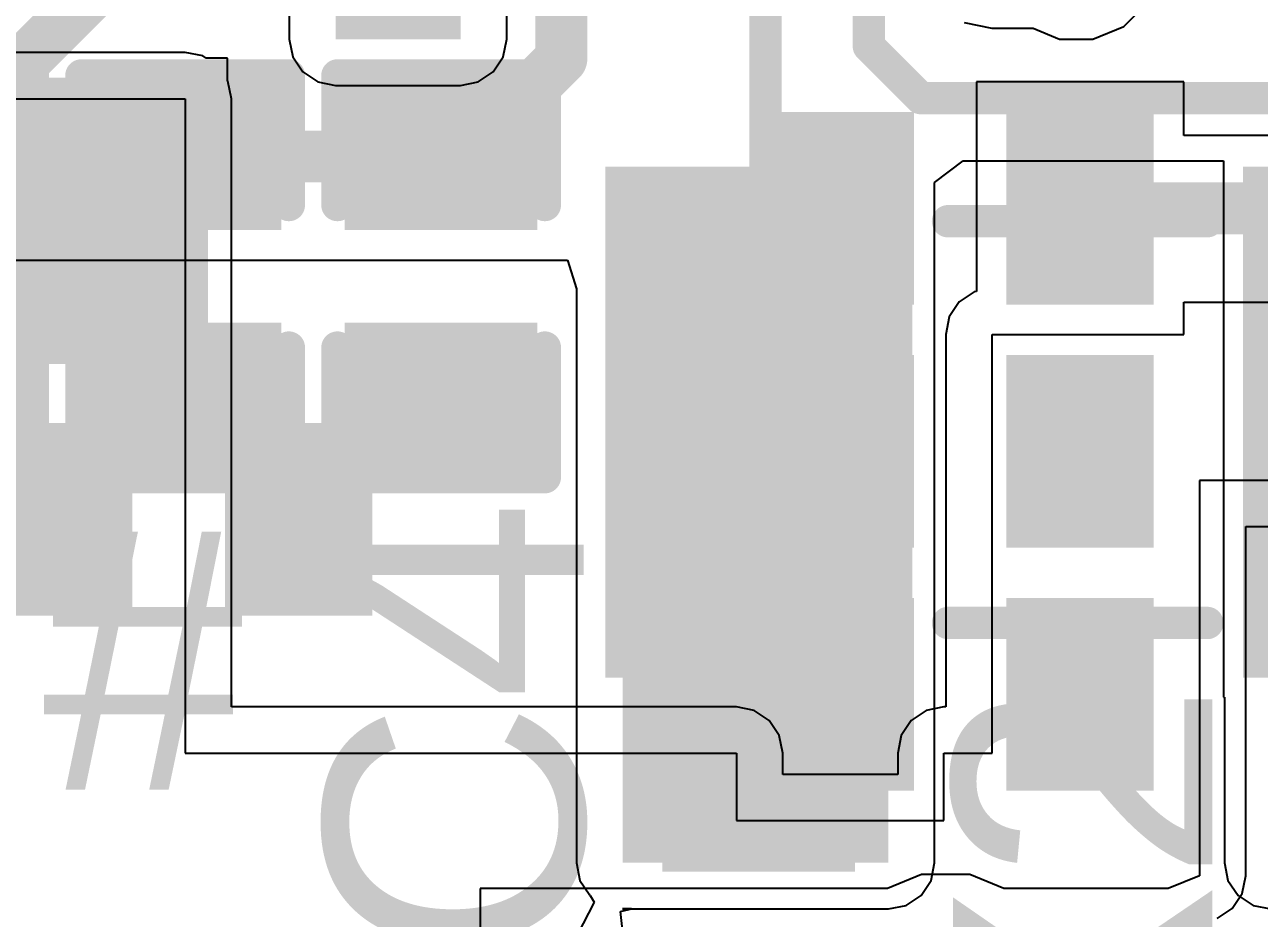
# Model space of a CAD drawing. Header units: millimetres. Extents: x -1.7 to 76.1, y -1.1 to 50.5.
# Drawn here: x 16.326 to 21.164, y 14.514 to 18.017 of the extents above; entities that cross this region are included whole.
import ezdxf

# ---------------------------------------------------------------- set-up
doc = ezdxf.new("R2010")
doc.units = ezdxf.units.MM
for name, color, linetype in [('BottomLayer', 5, 'Continuous'), ('BottomPaste', 16, 'Continuous'), ('BottomSolder', 6, 'Continuous'), ('TopLayer', 1, 'Continuous'), ('TopOverlay', 2, 'Continuous'), ('TopPaste', 8, 'Continuous'), ('TopSolder', 216, 'Continuous')]:
    doc.layers.add(name, color=color, linetype=linetype)
doc.styles.add('Arial', font='', dxfattribs={"height": 0.2})
doc.styles.get('Arial').set_extended_font_data('Arial')

# ---------------------------------------------------------------- blocks, each defined once
blk = doc.blocks.new('C___0402_6')
at = {"layer": 'TopLayer'}
for points in [[(-0.6985, -0.3175), (-0.6985, 0.3175), (-0.2413, 0.3175), (-0.2413, -0.3175)], [(0.2413, -0.3175), (0.2413, 0.3175), (0.6985, 0.3175), (0.6985, -0.3175)]]:
    blk.add_hatch(color=1, dxfattribs=at).paths.add_polyline_path(points)
at = {"layer": 'TopPaste'}
for points in [[(-0.6985, -0.3175), (-0.6985, 0.3175), (-0.2413, 0.3175), (-0.2413, -0.3175)], [(0.2413, -0.3175), (0.2413, 0.3175), (0.6985, 0.3175), (0.6985, -0.3175)]]:
    blk.add_hatch(color=8, dxfattribs=at).paths.add_polyline_path(points)
at = {"layer": 'TopSolder'}
for points in [[(-0.7585, -0.3775), (-0.7585, 0.3775), (-0.1813, 0.3775), (-0.1813, -0.3775)], [(0.1813, -0.3775), (0.1813, 0.3775), (0.7585, 0.3775), (0.7585, -0.3775)]]:
    blk.add_hatch(color=216, dxfattribs=at).paths.add_polyline_path(points)
at = {"layer": 'TopOverlay', "const_width": 0.127}
for points in [[(-0.7874, 0.4064), (-0.7874, -0.4064)], [(-0.7874, 0.4064), (-0.2794, 0.4064)], [(0.2794, 0.4064), (0.7874, 0.4064)], [(0.7874, 0.4064), (0.7874, -0.4064)], [(-0.7874, -0.4064), (-0.2794, -0.4064)], [(0.2794, -0.4064), (0.7874, -0.4064)]]:
    blk.add_lwpolyline(points, dxfattribs=at)
at = {"layer": 'TopOverlay', "const_width": 0.0635}
for points in [[(-0.8191, 0.4064, 1), (-0.7556, 0.4064, 1)], [(-0.8191, 0.4064, 1), (-0.7556, 0.4064, 1)], [(-0.3111, 0.4064, 1), (-0.2477, 0.4064, 1)], [(0.2477, 0.4064, 1), (0.3111, 0.4064, 1)], [(0.7556, 0.4064, 1), (0.8191, 0.4064, 1)], [(0.7556, 0.4064, 1), (0.8191, 0.4064, 1)], [(-0.8191, -0.4064, 1), (-0.7556, -0.4064, 1)], [(-0.8191, -0.4064, 1), (-0.7556, -0.4064, 1)], [(-0.3111, -0.4064, 1), (-0.2477, -0.4064, 1)], [(0.2477, -0.4064, 1), (0.3111, -0.4064, 1)], [(0.7556, -0.4064, 1), (0.8191, -0.4064, 1)], [(0.7556, -0.4064, 1), (0.8191, -0.4064, 1)]]:
    blk.add_lwpolyline(points, format="xyb", close=True, dxfattribs=at)
blk = doc.blocks.new('C___0402_7')
at = {"layer": 'TopLayer'}
for points in [[(-0.6985, -0.3175), (-0.6985, 0.3175), (-0.2413, 0.3175), (-0.2413, -0.3175)], [(0.2413, -0.3175), (0.2413, 0.3175), (0.6985, 0.3175), (0.6985, -0.3175)]]:
    blk.add_hatch(color=1, dxfattribs=at).paths.add_polyline_path(points)
at = {"layer": 'TopPaste'}
for points in [[(-0.6985, -0.3175), (-0.6985, 0.3175), (-0.2413, 0.3175), (-0.2413, -0.3175)], [(0.2413, -0.3175), (0.2413, 0.3175), (0.6985, 0.3175), (0.6985, -0.3175)]]:
    blk.add_hatch(color=8, dxfattribs=at).paths.add_polyline_path(points)
at = {"layer": 'TopSolder'}
for points in [[(-0.7585, -0.3775), (-0.7585, 0.3775), (-0.1813, 0.3775), (-0.1813, -0.3775)], [(0.1813, -0.3775), (0.1813, 0.3775), (0.7585, 0.3775), (0.7585, -0.3775)]]:
    blk.add_hatch(color=216, dxfattribs=at).paths.add_polyline_path(points)
at = {"layer": 'TopOverlay', "const_width": 0.127}
for points in [[(-0.7874, 0.4064), (-0.7874, -0.4064)], [(-0.7874, 0.4064), (-0.2794, 0.4064)], [(0.2794, 0.4064), (0.7874, 0.4064)], [(0.7874, 0.4064), (0.7874, -0.4064)], [(-0.7874, -0.4064), (-0.2794, -0.4064)], [(0.2794, -0.4064), (0.7874, -0.4064)]]:
    blk.add_lwpolyline(points, dxfattribs=at)
at = {"layer": 'TopOverlay', "const_width": 0.0635}
for points in [[(-0.8191, 0.4064, 1), (-0.7556, 0.4064, 1)], [(-0.8191, 0.4064, 1), (-0.7556, 0.4064, 1)], [(-0.3111, 0.4064, 1), (-0.2477, 0.4064, 1)], [(0.2477, 0.4064, 1), (0.3111, 0.4064, 1)], [(0.7556, 0.4064, 1), (0.8191, 0.4064, 1)], [(0.7556, 0.4064, 1), (0.8191, 0.4064, 1)], [(-0.8191, -0.4064, 1), (-0.7556, -0.4064, 1)], [(-0.8191, -0.4064, 1), (-0.7556, -0.4064, 1)], [(-0.3111, -0.4064, 1), (-0.2477, -0.4064, 1)], [(0.2477, -0.4064, 1), (0.3111, -0.4064, 1)], [(0.7556, -0.4064, 1), (0.8191, -0.4064, 1)], [(0.7556, -0.4064, 1), (0.8191, -0.4064, 1)]]:
    blk.add_lwpolyline(points, format="xyb", close=True, dxfattribs=at)
blk = doc.blocks.new('C___0402_8')
at = {"layer": 'TopLayer'}
for points in [[(-0.6985, -0.3175), (-0.6985, 0.3175), (-0.2413, 0.3175), (-0.2413, -0.3175)], [(0.2413, -0.3175), (0.2413, 0.3175), (0.6985, 0.3175), (0.6985, -0.3175)]]:
    blk.add_hatch(color=1, dxfattribs=at).paths.add_polyline_path(points)
at = {"layer": 'TopPaste'}
for points in [[(-0.6985, -0.3175), (-0.6985, 0.3175), (-0.2413, 0.3175), (-0.2413, -0.3175)], [(0.2413, -0.3175), (0.2413, 0.3175), (0.6985, 0.3175), (0.6985, -0.3175)]]:
    blk.add_hatch(color=8, dxfattribs=at).paths.add_polyline_path(points)
at = {"layer": 'TopSolder'}
for points in [[(-0.7585, -0.3775), (-0.7585, 0.3775), (-0.1813, 0.3775), (-0.1813, -0.3775)], [(0.1813, -0.3775), (0.1813, 0.3775), (0.7585, 0.3775), (0.7585, -0.3775)]]:
    blk.add_hatch(color=216, dxfattribs=at).paths.add_polyline_path(points)
at = {"layer": 'TopOverlay', "const_width": 0.127}
for points in [[(-0.7874, 0.4064), (-0.7874, -0.4064)], [(-0.7874, 0.4064), (-0.2794, 0.4064)], [(0.2794, 0.4064), (0.7874, 0.4064)], [(0.7874, 0.4064), (0.7874, -0.4064)], [(-0.7874, -0.4064), (-0.2794, -0.4064)], [(0.2794, -0.4064), (0.7874, -0.4064)]]:
    blk.add_lwpolyline(points, dxfattribs=at)
at = {"layer": 'TopOverlay', "const_width": 0.0635}
for points in [[(-0.8191, 0.4064, 1), (-0.7556, 0.4064, 1)], [(-0.8191, 0.4064, 1), (-0.7556, 0.4064, 1)], [(-0.3111, 0.4064, 1), (-0.2477, 0.4064, 1)], [(0.2477, 0.4064, 1), (0.3111, 0.4064, 1)], [(0.7556, 0.4064, 1), (0.8191, 0.4064, 1)], [(0.7556, 0.4064, 1), (0.8191, 0.4064, 1)], [(-0.8191, -0.4064, 1), (-0.7556, -0.4064, 1)], [(-0.8191, -0.4064, 1), (-0.7556, -0.4064, 1)], [(-0.3111, -0.4064, 1), (-0.2477, -0.4064, 1)], [(0.2477, -0.4064, 1), (0.3111, -0.4064, 1)], [(0.7556, -0.4064, 1), (0.8191, -0.4064, 1)], [(0.7556, -0.4064, 1), (0.8191, -0.4064, 1)]]:
    blk.add_lwpolyline(points, format="xyb", close=True, dxfattribs=at)
blk = doc.blocks.new('C___0402_B_12')
at = {"layer": 'BottomLayer'}
for points in [[(-0.2413, 0.3175), (-0.2413, -0.3175), (-0.6985, -0.3175), (-0.6985, 0.3175)], [(0.6985, 0.3175), (0.6985, -0.3175), (0.2413, -0.3175), (0.2413, 0.3175)]]:
    blk.add_hatch(color=5, dxfattribs=at).paths.add_polyline_path(points)
at = {"layer": 'BottomPaste'}
for points in [[(-0.2413, 0.3175), (-0.2413, -0.3175), (-0.6985, -0.3175), (-0.6985, 0.3175)], [(0.6985, 0.3175), (0.6985, -0.3175), (0.2413, -0.3175), (0.2413, 0.3175)]]:
    blk.add_hatch(color=16, dxfattribs=at).paths.add_polyline_path(points)
at = {"layer": 'BottomSolder'}
for points in [[(-0.1813, 0.3775), (-0.1813, -0.3775), (-0.7585, -0.3775), (-0.7585, 0.3775)], [(0.7585, 0.3775), (0.7585, -0.3775), (0.1813, -0.3775), (0.1813, 0.3775)]]:
    blk.add_hatch(color=6, dxfattribs=at).paths.add_polyline_path(points)
blk = doc.blocks.new('C___0402_B_13')
at = {"layer": 'BottomLayer'}
for points in [[(-0.2413, 0.3175), (-0.2413, -0.3175), (-0.6985, -0.3175), (-0.6985, 0.3175)], [(0.6985, 0.3175), (0.6985, -0.3175), (0.2413, -0.3175), (0.2413, 0.3175)]]:
    blk.add_hatch(color=5, dxfattribs=at).paths.add_polyline_path(points)
at = {"layer": 'BottomPaste'}
for points in [[(-0.2413, 0.3175), (-0.2413, -0.3175), (-0.6985, -0.3175), (-0.6985, 0.3175)], [(0.6985, 0.3175), (0.6985, -0.3175), (0.2413, -0.3175), (0.2413, 0.3175)]]:
    blk.add_hatch(color=16, dxfattribs=at).paths.add_polyline_path(points)
at = {"layer": 'BottomSolder'}
for points in [[(-0.1813, 0.3775), (-0.1813, -0.3775), (-0.7585, -0.3775), (-0.7585, 0.3775)], [(0.7585, 0.3775), (0.7585, -0.3775), (0.1813, -0.3775), (0.1813, 0.3775)]]:
    blk.add_hatch(color=6, dxfattribs=at).paths.add_polyline_path(points)
blk = doc.blocks.new('C___0402_46')
at = {"layer": 'TopLayer'}
for points in [[(-0.6985, -0.3175), (-0.6985, 0.3175), (-0.2413, 0.3175), (-0.2413, -0.3175)], [(0.2413, -0.3175), (0.2413, 0.3175), (0.6985, 0.3175), (0.6985, -0.3175)]]:
    blk.add_hatch(color=1, dxfattribs=at).paths.add_polyline_path(points)
at = {"layer": 'TopPaste'}
for points in [[(-0.6985, -0.3175), (-0.6985, 0.3175), (-0.2413, 0.3175), (-0.2413, -0.3175)], [(0.2413, -0.3175), (0.2413, 0.3175), (0.6985, 0.3175), (0.6985, -0.3175)]]:
    blk.add_hatch(color=8, dxfattribs=at).paths.add_polyline_path(points)
at = {"layer": 'TopSolder'}
for points in [[(-0.7585, -0.3775), (-0.7585, 0.3775), (-0.1813, 0.3775), (-0.1813, -0.3775)], [(0.1813, -0.3775), (0.1813, 0.3775), (0.7585, 0.3775), (0.7585, -0.3775)]]:
    blk.add_hatch(color=216, dxfattribs=at).paths.add_polyline_path(points)
at = {"layer": 'TopOverlay', "const_width": 0.127}
for points in [[(-0.2794, 0.4064), (-0.7874, 0.4064)], [(-0.7874, -0.4064), (-0.7874, 0.4064)], [(0.7874, 0.4064), (0.2794, 0.4064)], [(0.7874, -0.4064), (0.7874, 0.4064)], [(-0.2794, -0.4064), (-0.7874, -0.4064)], [(0.7874, -0.4064), (0.2794, -0.4064)]]:
    blk.add_lwpolyline(points, dxfattribs=at)
at = {"layer": 'TopOverlay', "const_width": 0.0635}
for points in [[(-0.8191, 0.4064, 1), (-0.7556, 0.4064, 1)], [(-0.8191, 0.4064, 1), (-0.7556, 0.4064, 1)], [(-0.3111, 0.4064, 1), (-0.2477, 0.4064, 1)], [(0.2477, 0.4064, 1), (0.3111, 0.4064, 1)], [(0.7556, 0.4064, 1), (0.8191, 0.4064, 1)], [(0.7556, 0.4064, 1), (0.8191, 0.4064, 1)], [(-0.8191, -0.4064, 1), (-0.7556, -0.4064, 1)], [(-0.8191, -0.4064, 1), (-0.7556, -0.4064, 1)], [(-0.3111, -0.4064, 1), (-0.2477, -0.4064, 1)], [(0.2477, -0.4064, 1), (0.3111, -0.4064, 1)], [(0.7556, -0.4064, 1), (0.8191, -0.4064, 1)], [(0.7556, -0.4064, 1), (0.8191, -0.4064, 1)]]:
    blk.add_lwpolyline(points, format="xyb", close=True, dxfattribs=at)
blk = doc.blocks.new('C___0402_B_50')
at = {"layer": 'BottomLayer'}
for points in [[(-0.2413, 0.3175), (-0.2413, -0.3175), (-0.6985, -0.3175), (-0.6985, 0.3175)], [(0.6985, 0.3175), (0.6985, -0.3175), (0.2413, -0.3175), (0.2413, 0.3175)]]:
    blk.add_hatch(color=5, dxfattribs=at).paths.add_polyline_path(points)
at = {"layer": 'BottomPaste'}
for points in [[(-0.2413, 0.3175), (-0.2413, -0.3175), (-0.6985, -0.3175), (-0.6985, 0.3175)], [(0.6985, 0.3175), (0.6985, -0.3175), (0.2413, -0.3175), (0.2413, 0.3175)]]:
    blk.add_hatch(color=16, dxfattribs=at).paths.add_polyline_path(points)
at = {"layer": 'BottomSolder'}
for points in [[(-0.1813, 0.3775), (-0.1813, -0.3775), (-0.7585, -0.3775), (-0.7585, 0.3775)], [(0.7585, 0.3775), (0.7585, -0.3775), (0.1813, -0.3775), (0.1813, 0.3775)]]:
    blk.add_hatch(color=6, dxfattribs=at).paths.add_polyline_path(points)
blk = doc.blocks.new('C___0402_B_53')
at = {"layer": 'BottomLayer'}
for points in [[(-0.2413, 0.3175), (-0.2413, -0.3175), (-0.6985, -0.3175), (-0.6985, 0.3175)], [(0.6985, 0.3175), (0.6985, -0.3175), (0.2413, -0.3175), (0.2413, 0.3175)]]:
    blk.add_hatch(color=5, dxfattribs=at).paths.add_polyline_path(points)
at = {"layer": 'BottomPaste'}
for points in [[(-0.2413, 0.3175), (-0.2413, -0.3175), (-0.6985, -0.3175), (-0.6985, 0.3175)], [(0.6985, 0.3175), (0.6985, -0.3175), (0.2413, -0.3175), (0.2413, 0.3175)]]:
    blk.add_hatch(color=16, dxfattribs=at).paths.add_polyline_path(points)
at = {"layer": 'BottomSolder'}
for points in [[(-0.1813, 0.3775), (-0.1813, -0.3775), (-0.7585, -0.3775), (-0.7585, 0.3775)], [(0.7585, 0.3775), (0.7585, -0.3775), (0.1813, -0.3775), (0.1813, 0.3775)]]:
    blk.add_hatch(color=6, dxfattribs=at).paths.add_polyline_path(points)
blk = doc.blocks.new('SOT_23_B_219')
at = {"layer": 'BottomLayer'}
for points in [[(-1.36, 1.46), (-0.54, 1.46), (-0.54, 0.54), (-1.36, 0.54)], [(0.54, 1.46), (1.36, 1.46), (1.36, 0.54), (0.54, 0.54)], [(-0.41, -0.54), (0.41, -0.54), (0.41, -1.46), (-0.41, -1.46)]]:
    blk.add_hatch(color=5, dxfattribs=at).paths.add_polyline_path(points)
at = {"layer": 'BottomPaste'}
for points in [[(-1.36, 1.46), (-0.54, 1.46), (-0.54, 0.54), (-1.36, 0.54)], [(0.54, 1.46), (1.36, 1.46), (1.36, 0.54), (0.54, 0.54)], [(-0.41, -0.54), (0.41, -0.54), (0.41, -1.46), (-0.41, -1.46)]]:
    blk.add_hatch(color=16, dxfattribs=at).paths.add_polyline_path(points)
at = {"layer": 'BottomSolder'}
for points in [[(-1.4616, 1.5616), (-0.4384, 1.5616), (-0.4384, 0.4384), (-1.4616, 0.4384)], [(0.4384, 1.5616), (1.4616, 1.5616), (1.4616, 0.4384), (0.4384, 0.4384)], [(-0.5116, -0.4384), (0.5116, -0.4384), (0.5116, -1.5616), (-0.5116, -1.5616)]]:
    blk.add_hatch(color=6, dxfattribs=at).paths.add_polyline_path(points)
blk = doc.blocks.new('NX3215SA_32_768K_STD_MUA_8__232')
at = {"layer": 'TopLayer'}
for points in [[(-1.75, 0.9), (-0.75, 0.9), (-0.75, -0.9), (-1.75, -0.9)], [(0.75, 0.9), (1.75, 0.9), (1.75, -0.9), (0.75, -0.9)]]:
    blk.add_hatch(color=1, dxfattribs=at).paths.add_polyline_path(points)
at = {"layer": 'TopPaste'}
for points in [[(-1.75, 0.9), (-0.75, 0.9), (-0.75, -0.9), (-1.75, -0.9)], [(0.75, 0.9), (1.75, 0.9), (1.75, -0.9), (0.75, -0.9)]]:
    blk.add_hatch(color=8, dxfattribs=at).paths.add_polyline_path(points)
at = {"layer": 'TopSolder'}
for points in [[(-1.8516, 1.0016), (-0.6484, 1.0016), (-0.6484, -1.0016), (-1.8516, -1.0016)], [(0.6484, 1.0016), (1.8516, 1.0016), (1.8516, -1.0016), (0.6484, -1.0016)]]:
    blk.add_hatch(color=216, dxfattribs=at).paths.add_polyline_path(points)
at = {"layer": 'TopOverlay', "const_width": 0.127}
for points in [[(0.508, 0.7874), (-0.508, 0.7874)], [(0.508, -0.7874), (-0.508, -0.7874)]]:
    blk.add_lwpolyline(points, dxfattribs=at)
at = {"layer": 'TopOverlay', "const_width": 0.0635}
for points in [[(-0.5398, 0.7874, 1), (-0.4763, 0.7874, 1)], [(0.4763, 0.7874, 1), (0.5398, 0.7874, 1)], [(-0.5398, -0.7874, 1), (-0.4763, -0.7874, 1)], [(0.4763, -0.7874, 1), (0.5398, -0.7874, 1)]]:
    blk.add_lwpolyline(points, format="xyb", close=True, dxfattribs=at)

msp = doc.modelspace()

# ---------------------------------------------------------------- hatches: boundary and pattern name
at = {"layer": 'BottomLayer'}
msp.add_hatch(color=5, dxfattribs=at).paths.add_polyline_path([(17.5439, 17.9602), (18.034, 17.9602), (18.034, 19.7866), (17.5439, 19.7866)])
at = {"layer": 'TopLayer'}
msp.add_hatch(color=1, dxfattribs=at).paths.add_polyline_path([(18.669, 14.732), (19.7104, 14.732), (19.7104, 17.399), (18.669, 17.399)])

# ---------------------------------------------------------------- linework, layer by layer
at = {"layer": 'BottomLayer'}
for p, q in [((17.3626, 18.5639), (17.3626, 17.9602)), ((18.2153, 17.9602), (18.2153, 18.3134)), ((20.6327, 18.0105), (20.7249, 18.1027)), ((20.0074, 18.0252), (20.1164, 18.0035)), ((20.1164, 18.0035), (20.2782, 18.0035)), ((20.2782, 18.0035), (20.3818, 17.9606)), ((20.5122, 17.9606), (20.6327, 18.0105)), ((17.3626, 17.9602), (17.3764, 17.8908)), ((18.2015, 17.8908), (18.2153, 17.9602)), ((20.3818, 17.9606), (20.5122, 17.9606)), ((16.9545, 17.9081), (16.1417, 17.9081)), ((17.0239, 17.8943), (16.9545, 17.9081)), ((17.0366, 17.8858), (17.0239, 17.8943)), ((17.1208, 17.8858), (17.0366, 17.8858)), ((17.1208, 17.7979), (17.1208, 17.8858)), ((17.3764, 17.8908), (17.4157, 17.832)), ((18.1622, 17.832), (18.2015, 17.8908)), ((17.4157, 17.832), (17.4745, 17.7927)), ((18.1034, 17.7927), (18.1622, 17.832)), ((17.122, 17.7962), (17.1208, 17.7979)), ((17.1358, 17.7268), (17.122, 17.7962)), ((17.4745, 17.7927), (17.5439, 17.7789)), ((17.5439, 17.7789), (18.034, 17.7789)), ((18.034, 17.7789), (18.1034, 17.7927)), ((20.8681, 17.7927), (20.0553, 17.7927)), ((20.0553, 17.7927), (20.0553, 16.9711)), ((20.8681, 17.5823), (20.8681, 17.7927)), ((16.1417, 17.7268), (16.9545, 17.7268)), ((16.9545, 17.7268), (16.9545, 15.1614)), ((17.1358, 15.3427), (17.1358, 17.7268)), ((21.4766, 17.5823), (20.8681, 17.5823)), ((20.0474, 16.9696), (19.9886, 16.9303)), ((20.0553, 16.9711), (20.0474, 16.9696)), ((19.9886, 16.9303), (19.9493, 16.8715)), ((20.8681, 16.8021), (20.8681, 16.9291)), ((20.8681, 16.9291), (21.6578, 16.9291)), ((19.9493, 16.8715), (19.9355, 16.8021)), ((19.9355, 16.8021), (19.9355, 15.3427)), ((20.1168, 15.1614), (20.1168, 16.8021)), ((20.1168, 16.8021), (20.8681, 16.8021)), ((23.368, 16.2306), (20.9296, 16.2306)), ((20.9296, 16.2306), (20.9296, 14.681)), ((21.1109, 14.681), (21.1109, 16.0493)), ((21.1109, 16.0493), (23.368, 16.0493)), ((19.1155, 15.3427), (17.1358, 15.3427)), ((19.1849, 15.3289), (19.1155, 15.3427)), ((19.9283, 15.3427), (19.8589, 15.3289)), ((19.9355, 15.3427), (19.9283, 15.3427)), ((19.2437, 15.2896), (19.1849, 15.3289)), ((19.8589, 15.3289), (19.8001, 15.2896)), ((19.283, 15.2308), (19.2437, 15.2896)), ((19.8001, 15.2896), (19.7608, 15.2308)), ((19.2968, 15.1614), (19.283, 15.2308)), ((19.7608, 15.2308), (19.747, 15.1614)), ((16.9545, 15.1614), (19.1155, 15.1614)), ((19.1155, 15.1614), (19.1155, 14.8971)), ((19.2968, 15.0784), (19.2968, 15.1614)), ((19.747, 15.1614), (19.747, 15.0784)), ((19.9283, 14.8971), (19.9283, 15.1614)), ((19.9283, 15.1614), (20.1168, 15.1614)), ((19.747, 15.0784), (19.2968, 15.0784)), ((19.1155, 14.8971), (19.9283, 14.8971)), ((19.8401, 14.6854), (19.7074, 14.6304)), ((20.0301, 14.6854), (19.8401, 14.6854)), ((20.1629, 14.6304), (20.0301, 14.6854)), ((20.9296, 14.681), (20.8073, 14.6304)), ((21.0971, 14.6117), (21.1109, 14.681)), ((19.7074, 14.6304), (18.1102, 14.6304)), ((18.1102, 14.6304), (18.1102, 14.1005)), ((20.8073, 14.6304), (20.1629, 14.6304)), ((21.0578, 14.5529), (21.0971, 14.6117)), ((20.999, 14.5136), (21.0578, 14.5529))]:
    msp.add_line(p, q, dxfattribs=at)
at = {"layer": 'BottomLayer', "const_width": 0.2032}
msp.add_lwpolyline([(20.4617, 17.2974), (22.2758, 17.2974)], dxfattribs=at)
at = {"layer": 'BottomLayer', "const_width": 0.1016}
msp.add_lwpolyline([(20.4109, 17.2974, 1), (20.5125, 17.2974, 1)], format="xyb", close=True, dxfattribs=at)
at = {"layer": 'TopLayer'}
for p, q in [((19.8917, 17.399), (20.0036, 17.4832)), ((20.0036, 17.4832), (21.0246, 17.4832)), ((21.0246, 17.4832), (21.0246, 15.3814)), ((19.8917, 14.732), (19.8917, 17.399)), ((15.4559, 17.0942), (16.3322, 17.0942)), ((16.3322, 17.0942), (16.4465, 17.0942)), ((16.4465, 17.0942), (16.4465, 17.0942)), ((16.4465, 17.0942), (16.4592, 17.0942)), ((16.4592, 17.0942), (16.4592, 17.0942)), ((16.4592, 17.0942), (17.4498, 17.0942)), ((17.4498, 17.0942), (17.4498, 17.0942)), ((17.4498, 17.0942), (17.4625, 17.0942)), ((17.4625, 17.0942), (17.4625, 17.0942)), ((17.4625, 17.0942), (18.4531, 17.0942)), ((18.4531, 17.0942), (18.4877, 16.9815)), ((18.4877, 16.9815), (18.4877, 14.732)), ((21.0246, 15.3814), (21.0277, 15.3814)), ((21.0277, 15.3814), (21.0277, 14.732)), ((18.4877, 14.732), (18.5015, 14.6626)), ((19.8779, 14.6626), (19.8917, 14.732)), ((21.0277, 14.732), (21.0415, 14.6626)), ((18.5015, 14.6626), (18.5374, 14.6089)), ((19.8386, 14.6038), (19.8779, 14.6626)), ((21.0415, 14.6626), (21.0808, 14.6038)), ((18.5569, 14.577), (18.4922, 14.4502)), ((18.5374, 14.6089), (18.5398, 14.6053)), ((18.5398, 14.6053), (18.5414, 14.6029)), ((18.5414, 14.6029), (18.5569, 14.577)), ((19.7104, 14.5507), (19.7798, 14.5645)), ((19.7798, 14.5645), (19.8386, 14.6038)), ((21.0808, 14.6038), (21.1396, 14.5645)), ((21.1396, 14.5645), (21.209, 14.5507)), ((18.6612, 14.5414), (18.7033, 14.5507)), ((18.6769, 14.4003), (18.6612, 14.5414)), ((18.669, 14.5507), (18.6688, 14.5506)), ((18.6688, 14.5506), (18.669, 14.5507)), ((18.7033, 14.5507), (18.669, 14.5507)), ((18.669, 14.5507), (18.719, 14.5507)), ((18.719, 14.5507), (19.7104, 14.5507))]:
    msp.add_line(p, q, dxfattribs=at)
for points, const_width in [([(19.6342, 17.9324), (19.6342, 19.4578)], 0.127), ([(18.429, 17.8829), (18.429, 19.063)], 0.2032), ([(19.229, 16.4795), (19.229, 19.063)], 0.127), ([(15.9512, 17.5006), (16.829, 18.3784)], 0.2032), ([(18.0467, 17.5006), (18.429, 17.8829)], 0.2032), ([(19.6342, 17.9324), (19.8374, 17.7292)], 0.127), ([(19.8374, 17.7292), (21.5392, 17.7292)], 0.127), ([(16.9545, 17.5006), (17.7546, 17.5006)], 0.2032), ([(17.9578, 17.5006), (18.0467, 17.5006)], 0.2032), ([(16.9326, 17.5006), (16.9545, 17.5006)], 0.127)]:
    msp.add_lwpolyline(points, dxfattribs=dict(at, const_width=const_width))
for points, const_width in [([(18.3782, 17.8829, 1), (18.4798, 17.8829, 1)], 0.1016), ([(18.3782, 17.8829, 1), (18.4798, 17.8829, 1)], 0.1016), ([(19.6025, 17.9324, 1), (19.6659, 17.9324, 1)], 0.0635), ([(19.6025, 17.9324, 1), (19.6659, 17.9324, 1)], 0.0635), ([(19.8056, 17.7292, 1), (19.8692, 17.7292, 1)], 0.0635), ([(19.8056, 17.7292, 1), (19.8692, 17.7292, 1)], 0.0635), ([(16.9037, 17.5006, 1), (17.0053, 17.5006, 1)], 0.1016), ([(17.7038, 17.5006, 1), (17.8054, 17.5006, 1)], 0.1016), ([(17.907, 17.5006, 1), (18.0086, 17.5006, 1)], 0.1016), ([(17.9959, 17.5006, 1), (18.0975, 17.5006, 1)], 0.1016), ([(17.9959, 17.5006, 1), (18.0975, 17.5006, 1)], 0.1016), ([(16.9008, 17.5006, 1), (16.9643, 17.5006, 1)], 0.0635), ([(16.9228, 17.5006, 1), (16.9863, 17.5006, 1)], 0.0635), ([(19.1973, 16.4795, 1), (19.2608, 16.4795, 1)], 0.0635)]:
    msp.add_lwpolyline(points, format="xyb", close=True, dxfattribs=dict(at, const_width=const_width))

# ---------------------------------------------------------------- block references
for name, p in [('SOT_23_B_219', (16.533, 18.248)), ('C___0402_B_50', (19.9918, 17.2974)), ('C___0402_B_13', (19.9918, 16.3449)), ('C___0402_B_12', (19.9918, 15.3924))]:
    msp.add_blockref(name, p)
for name, p, rotation in [('C___0402_6', (15.9512, 17.0307), 90), ('C___0402_7', (16.9545, 17.0307), 90), ('C___0402_8', (17.9578, 17.0307), 90), ('NX3215SA_32_768K_STD_MUA_8__232', (20.4524, 16.4592), 180), ('C___0402_B_53', (16.9291, 16.0782), 180), ('C___0402_46', (19.2024, 14.5161), 270)]:
    msp.add_blockref(name, p, dxfattribs=dict(rotation=rotation))

# ---------------------------------------------------------------- texts
at = {"layer": 'TopOverlay', "style": 'Arial'}
for s, rotation, p in [('C4', 90, (18.5164, 14.3428)), ('#', 180, (17.1831, 16.0292)), ('X2', 90, (20.9802, 13.7078))]:
    msp.add_text(s, height=1.016, rotation=rotation, dxfattribs=at).set_placement(p)

doc.saveas('drawing.dxf')
